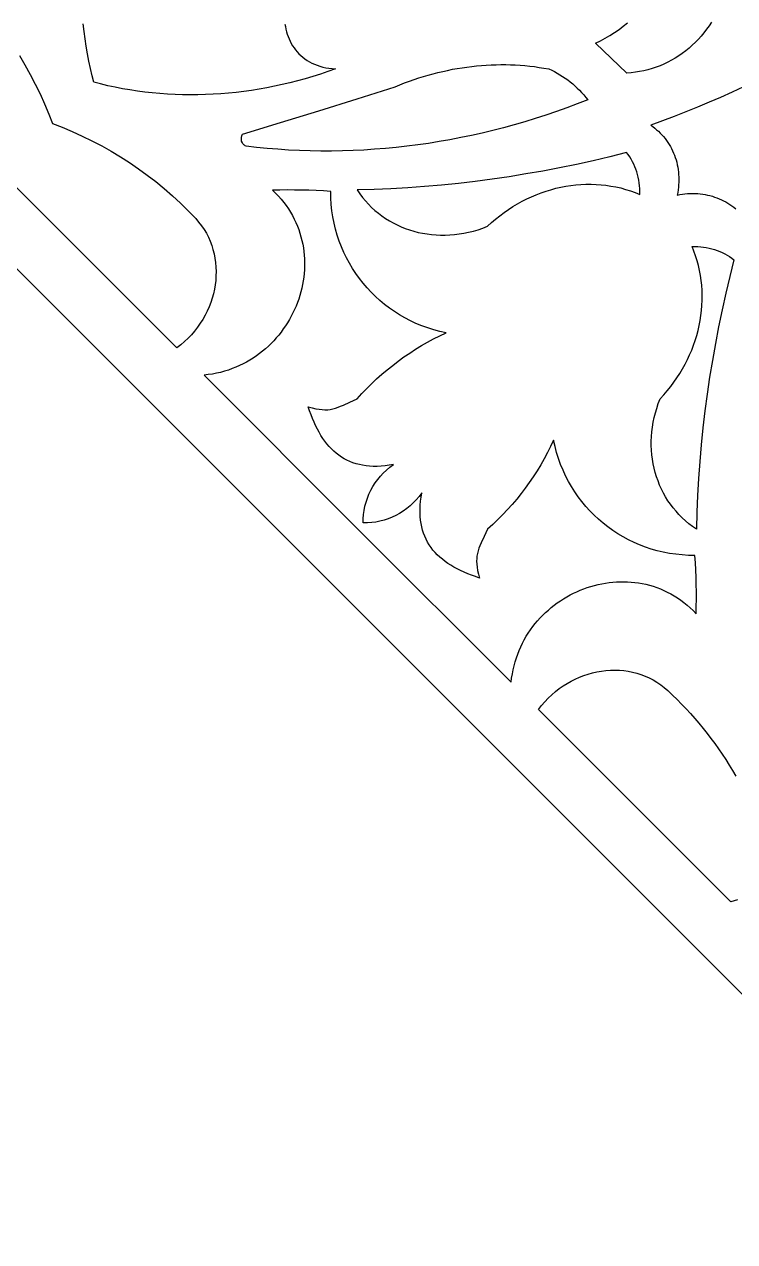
# Model space of a CAD drawing. Extents: x -3069 to -2029, y 258 to 1298.
# Drawn here: x -2296.3 to -2234.3, y 935.6 to 1041.8 of the extents above; entities that cross this region are included whole.
import ezdxf

# ---------------------------------------------------------------- set-up
doc = ezdxf.new("R2010")
doc.units = 0
doc.layers.add('LAYER_1', color=18, linetype='CONTINUOUS')
doc.layers.add('LAYER_2', color=174, linetype='CONTINUOUS')

msp = doc.modelspace()

# ---------------------------------------------------------------- linework, layer by layer
at = {"layer": 'LAYER_1'}
for points in [[(-2273.55, 1041.81), (-2273.51, 1041.59), (-2273.46, 1041.37), (-2273.41, 1041.15), (-2273.34, 1040.93), (-2273.27, 1040.72), (-2273.19, 1040.52), (-2273.09, 1040.32), (-2272.99, 1040.12), (-2272.88, 1039.93), (-2272.75, 1039.74), (-2272.62, 1039.56), (-2272.48, 1039.39), (-2272.33, 1039.23), (-2272.16, 1039.07), (-2271.99, 1038.92), (-2271.81, 1038.78), (-2271.62, 1038.65), (-2271.41, 1038.53), (-2271.2, 1038.41), (-2270.98, 1038.31), (-2270.75, 1038.22), (-2270.5, 1038.14), (-2270.25, 1038.07), (-2269.99, 1038.01), (-2269.71, 1037.96), (-2269.43, 1037.93), (-2269.14, 1037.91), (-2269.8, 1037.67), (-2270.46, 1037.45), (-2271.12, 1037.24), (-2271.78, 1037.05), (-2272.45, 1036.86), (-2273.11, 1036.69), (-2273.78, 1036.53), (-2274.45, 1036.39), (-2275.12, 1036.26), (-2275.79, 1036.14), (-2276.46, 1036.03), (-2277.13, 1035.94), (-2277.8, 1035.86), (-2278.46, 1035.79), (-2279.13, 1035.74), (-2279.8, 1035.69), (-2280.47, 1035.66), (-2281.14, 1035.65), (-2281.8, 1035.64), (-2282.47, 1035.65), (-2283.13, 1035.67), (-2283.79, 1035.71), (-2284.45, 1035.76), (-2285.11, 1035.82), (-2285.76, 1035.89), (-2286.41, 1035.97), (-2287.06, 1036.07), (-2287.71, 1036.18), (-2288.35, 1036.31), (-2289, 1036.44), (-2289.63, 1036.59), (-2290.21, 1036.74), (-2290.35, 1037.31), (-2290.5, 1037.95), (-2290.64, 1038.59), (-2290.76, 1039.23), (-2290.87, 1039.88), (-2290.97, 1040.53), (-2291.06, 1041.18), (-2291.13, 1041.84)], [(-2236.37, 1041.98), (-2236.57, 1041.66), (-2236.79, 1041.36), (-2237.02, 1041.06), (-2237.25, 1040.77), (-2237.5, 1040.49), (-2237.76, 1040.23), (-2238.03, 1039.97), (-2238.31, 1039.72), (-2238.6, 1039.49), (-2238.9, 1039.26), (-2239.2, 1039.05), (-2239.52, 1038.85), (-2239.84, 1038.67), (-2240.16, 1038.49), (-2240.5, 1038.33), (-2240.84, 1038.18), (-2241.19, 1038.05), (-2241.54, 1037.93), (-2241.9, 1037.83), (-2242.26, 1037.74), (-2242.62, 1037.67), (-2242.99, 1037.61), (-2243.37, 1037.57), (-2243.74, 1037.54), (-2246.47, 1040.14), (-2246.04, 1040.35), (-2245.62, 1040.58), (-2245.21, 1040.82), (-2244.81, 1041.07), (-2244.42, 1041.34), (-2244.05, 1041.63), (-2243.68, 1041.93)], [(-2296.7, 1039.06), (-2296.22, 1038.25), (-2295.75, 1037.42), (-2295.31, 1036.58), (-2294.9, 1035.72), (-2294.51, 1034.85), (-2294.14, 1033.97), (-2293.82, 1033.13), (-2292.98, 1032.81), (-2292.09, 1032.44), (-2291.22, 1032.05), (-2290.37, 1031.63), (-2289.52, 1031.19), (-2288.7, 1030.73), (-2287.89, 1030.24), (-2287.09, 1029.73), (-2286.31, 1029.2), (-2285.55, 1028.64), (-2284.8, 1028.07), (-2284.07, 1027.47), (-2283.36, 1026.84), (-2282.66, 1026.2), (-2281.99, 1025.54), (-2281.33, 1024.85), (-2281.07, 1024.55), (-2280.82, 1024.23), (-2280.6, 1023.91), (-2280.4, 1023.57), (-2280.22, 1023.22), (-2280.07, 1022.87), (-2279.93, 1022.51), (-2279.82, 1022.14), (-2279.72, 1021.77), (-2279.65, 1021.39), (-2279.59, 1021.01), (-2279.56, 1020.62), (-2279.55, 1020.23), (-2279.56, 1019.85), (-2279.58, 1019.46), (-2279.63, 1019.07), (-2279.7, 1018.68), (-2279.78, 1018.29), (-2279.89, 1017.91), (-2280.02, 1017.53), (-2280.16, 1017.15), (-2280.32, 1016.78), (-2280.51, 1016.42), (-2280.71, 1016.06), (-2280.93, 1015.72), (-2281.17, 1015.38), (-2281.42, 1015.04), (-2281.7, 1014.72), (-2281.99, 1014.42), (-2282.3, 1014.12), (-2282.63, 1013.84), (-2282.98, 1013.57), (-2298.18, 1028.77)], [(-2233.56, 1036.33), (-2234.55, 1035.87), (-2235.56, 1035.42), (-2236.56, 1034.99), (-2237.57, 1034.57), (-2238.59, 1034.15), (-2239.6, 1033.76), (-2240.63, 1033.37), (-2241.65, 1033), (-2241.48, 1032.87), (-2241.3, 1032.74), (-2241.14, 1032.6), (-2240.98, 1032.46), (-2240.83, 1032.31), (-2240.68, 1032.16), (-2240.54, 1032), (-2240.41, 1031.83), (-2240.28, 1031.67), (-2240.16, 1031.49), (-2240.05, 1031.31), (-2239.94, 1031.13), (-2239.84, 1030.95), (-2239.75, 1030.76), (-2239.66, 1030.56), (-2239.58, 1030.37), (-2239.51, 1030.17), (-2239.45, 1029.96), (-2239.39, 1029.76), (-2239.34, 1029.55), (-2239.3, 1029.34), (-2239.26, 1029.12), (-2239.24, 1028.91), (-2239.22, 1028.69), (-2239.21, 1028.47), (-2239.2, 1028.25), (-2239.2, 1028.03), (-2239.22, 1027.8), (-2239.24, 1027.58), (-2239.26, 1027.35), (-2239.3, 1027.13), (-2239.34, 1026.9), (-2239.12, 1026.94), (-2238.89, 1026.98), (-2238.67, 1027.01), (-2238.44, 1027.03), (-2238.22, 1027.04), (-2237.99, 1027.04), (-2237.77, 1027.04), (-2237.55, 1027.03), (-2237.34, 1027.01), (-2237.12, 1026.98), (-2236.91, 1026.94), (-2236.7, 1026.9), (-2236.49, 1026.85), (-2236.28, 1026.8), (-2236.08, 1026.73), (-2235.88, 1026.66), (-2235.68, 1026.58), (-2235.49, 1026.49), (-2235.3, 1026.4), (-2235.11, 1026.3), (-2234.93, 1026.2), (-2234.75, 1026.08), (-2234.58, 1025.96), (-2234.41, 1025.84), (-2234.24, 1025.7)], [(-2234.08, 965.44), (-2234.38, 965.34), (-2234.68, 965.27), (-2251.45, 982.04), (-2251.18, 982.38), (-2250.9, 982.71), (-2250.6, 983.02), (-2250.29, 983.32), (-2249.97, 983.59), (-2249.64, 983.85), (-2249.3, 984.09), (-2248.95, 984.31), (-2248.6, 984.51), (-2248.23, 984.69), (-2247.86, 984.85), (-2247.49, 985), (-2247.11, 985.12), (-2246.72, 985.23), (-2246.34, 985.32), (-2245.95, 985.39), (-2245.56, 985.43), (-2245.17, 985.46), (-2244.78, 985.47), (-2244.39, 985.46), (-2244.01, 985.42), (-2243.63, 985.37), (-2243.25, 985.3), (-2242.88, 985.2), (-2242.51, 985.09), (-2242.15, 984.95), (-2241.79, 984.79), (-2241.45, 984.61), (-2241.11, 984.41), (-2240.78, 984.19), (-2240.47, 983.95), (-2240.16, 983.68), (-2239.75, 983.29), (-2239.35, 982.9), (-2238.96, 982.5), (-2238.57, 982.09), (-2238.19, 981.68), (-2237.81, 981.25), (-2237.45, 980.83), (-2237.09, 980.39), (-2236.74, 979.95), (-2236.4, 979.51), (-2236.07, 979.06), (-2235.74, 978.6), (-2235.42, 978.13), (-2235.11, 977.66), (-2234.81, 977.19), (-2234.52, 976.71), (-2234.23, 976.22)]]:
    msp.add_lwpolyline(points, dxfattribs=at)
for points in [[(-2250.54, 1037.91), (-2250.29, 1037.79), (-2250.05, 1037.67), (-2249.81, 1037.53), (-2249.57, 1037.39), (-2249.34, 1037.25), (-2249.11, 1037.1), (-2248.89, 1036.94), (-2248.67, 1036.77), (-2248.46, 1036.6), (-2248.26, 1036.42), (-2248.06, 1036.23), (-2247.86, 1036.04), (-2247.68, 1035.84), (-2247.5, 1035.63), (-2247.32, 1035.42), (-2247.15, 1035.21), (-2248.06, 1034.85), (-2248.97, 1034.51), (-2249.88, 1034.19), (-2250.8, 1033.87), (-2251.72, 1033.58), (-2252.64, 1033.29), (-2253.57, 1033.03), (-2254.49, 1032.77), (-2255.42, 1032.53), (-2256.35, 1032.31), (-2257.29, 1032.1), (-2258.22, 1031.91), (-2259.16, 1031.73), (-2260.09, 1031.56), (-2261.03, 1031.41), (-2261.97, 1031.28), (-2262.91, 1031.16), (-2263.85, 1031.05), (-2264.79, 1030.96), (-2265.73, 1030.89), (-2266.67, 1030.83), (-2267.61, 1030.78), (-2268.54, 1030.75), (-2269.48, 1030.74), (-2270.42, 1030.74), (-2271.36, 1030.75), (-2272.29, 1030.78), (-2273.23, 1030.83), (-2274.16, 1030.89), (-2275.09, 1030.96), (-2276.02, 1031.05), (-2276.94, 1031.16), (-2277.01, 1031.2), (-2277.07, 1031.24), (-2277.13, 1031.29), (-2277.18, 1031.35), (-2277.22, 1031.41), (-2277.26, 1031.47), (-2277.32, 1031.61), (-2277.34, 1031.75), (-2277.34, 1031.91), (-2277.31, 1032.06), (-2277.29, 1032.14), (-2277.25, 1032.22), (-2273.92, 1033.23), (-2270.59, 1034.26), (-2267.26, 1035.3), (-2263.93, 1036.35), (-2263.52, 1036.52), (-2263.12, 1036.68), (-2262.7, 1036.83), (-2262.29, 1036.98), (-2261.88, 1037.12), (-2261.46, 1037.25), (-2261.05, 1037.37), (-2260.63, 1037.48), (-2260.21, 1037.59), (-2259.79, 1037.69), (-2259.37, 1037.78), (-2258.95, 1037.87), (-2258.53, 1037.94), (-2258.1, 1038.01), (-2257.68, 1038.07), (-2257.26, 1038.12), (-2256.84, 1038.17), (-2256.41, 1038.21), (-2255.99, 1038.24), (-2255.57, 1038.26), (-2255.14, 1038.27), (-2254.72, 1038.28), (-2254.3, 1038.28), (-2253.88, 1038.27), (-2253.46, 1038.25), (-2253.04, 1038.22), (-2252.62, 1038.19), (-2252.2, 1038.15), (-2251.79, 1038.1), (-2251.37, 1038.04), (-2250.96, 1037.98)], [(-2267.25, 1027.35), (-2267.03, 1027.02), (-2266.79, 1026.7), (-2266.53, 1026.39), (-2266.27, 1026.1), (-2265.99, 1025.83), (-2265.7, 1025.56), (-2265.4, 1025.32), (-2265.09, 1025.08), (-2264.77, 1024.86), (-2264.44, 1024.66), (-2264.11, 1024.47), (-2263.76, 1024.3), (-2263.41, 1024.14), (-2263.05, 1023.99), (-2262.68, 1023.86), (-2262.31, 1023.75), (-2261.93, 1023.65), (-2261.55, 1023.57), (-2261.16, 1023.51), (-2260.77, 1023.46), (-2260.37, 1023.43), (-2259.97, 1023.41), (-2259.57, 1023.41), (-2259.16, 1023.43), (-2258.75, 1023.46), (-2258.35, 1023.51), (-2257.94, 1023.58), (-2257.53, 1023.66), (-2257.12, 1023.76), (-2256.71, 1023.88), (-2256.3, 1024.02), (-2255.9, 1024.18), (-2255.55, 1024.5), (-2255.19, 1024.81), (-2254.82, 1025.1), (-2254.44, 1025.38), (-2254.06, 1025.65), (-2253.67, 1025.9), (-2253.27, 1026.14), (-2252.87, 1026.36), (-2252.46, 1026.57), (-2252.05, 1026.76), (-2251.63, 1026.93), (-2251.21, 1027.1), (-2250.78, 1027.24), (-2250.35, 1027.37), (-2249.92, 1027.49), (-2249.49, 1027.59), (-2249.05, 1027.67), (-2248.62, 1027.74), (-2248.18, 1027.79), (-2247.74, 1027.82), (-2247.3, 1027.84), (-2246.86, 1027.85), (-2246.42, 1027.83), (-2245.99, 1027.8), (-2245.56, 1027.76), (-2245.12, 1027.69), (-2244.69, 1027.61), (-2244.27, 1027.52), (-2243.85, 1027.4), (-2243.43, 1027.27), (-2243.02, 1027.13), (-2242.61, 1026.96), (-2242.6, 1027.21), (-2242.61, 1027.47), (-2242.62, 1027.72), (-2242.65, 1027.96), (-2242.69, 1028.21), (-2242.74, 1028.45), (-2242.8, 1028.69), (-2242.86, 1028.92), (-2242.94, 1029.15), (-2243.03, 1029.37), (-2243.13, 1029.6), (-2243.24, 1029.81), (-2243.35, 1030.02), (-2243.48, 1030.23), (-2243.62, 1030.43), (-2243.76, 1030.62), (-2245.22, 1030.25), (-2246.68, 1029.9), (-2248.14, 1029.58), (-2249.6, 1029.28), (-2251.07, 1028.99), (-2252.54, 1028.74), (-2254.01, 1028.5), (-2255.48, 1028.28), (-2256.95, 1028.09), (-2258.42, 1027.92), (-2259.89, 1027.77), (-2261.37, 1027.64), (-2262.84, 1027.53), (-2264.31, 1027.45), (-2265.78, 1027.39)], [(-2267.21, 997.8), (-2253.82, 984.41), (-2253.78, 984.78), (-2253.72, 985.15), (-2253.65, 985.5), (-2253.57, 985.85), (-2253.48, 986.2), (-2253.37, 986.54), (-2253.25, 986.87), (-2253.13, 987.19), (-2252.99, 987.51), (-2252.84, 987.82), (-2252.68, 988.12), (-2252.51, 988.42), (-2252.33, 988.7), (-2252.14, 988.98), (-2251.94, 989.26), (-2251.73, 989.52), (-2251.52, 989.78), (-2251.29, 990.02), (-2251.06, 990.26), (-2250.82, 990.49), (-2250.58, 990.71), (-2250.33, 990.93), (-2250.07, 991.13), (-2249.8, 991.33), (-2249.53, 991.52), (-2249.25, 991.69), (-2248.97, 991.86), (-2248.68, 992.02), (-2248.39, 992.17), (-2248.1, 992.31), (-2247.8, 992.44), (-2247.49, 992.56), (-2247.19, 992.67), (-2246.88, 992.77), (-2246.56, 992.85), (-2246.25, 992.93), (-2245.93, 993), (-2245.61, 993.06), (-2245.29, 993.11), (-2244.97, 993.14), (-2244.64, 993.17), (-2244.32, 993.18), (-2244, 993.18), (-2243.67, 993.17), (-2243.35, 993.15), (-2243.03, 993.12), (-2242.71, 993.07), (-2242.39, 993.02), (-2242.07, 992.95), (-2241.75, 992.87), (-2241.44, 992.78), (-2241.12, 992.67), (-2240.81, 992.55), (-2240.51, 992.42), (-2240.21, 992.28), (-2239.91, 992.12), (-2239.61, 991.95), (-2239.32, 991.77), (-2239.04, 991.57), (-2238.76, 991.37), (-2238.48, 991.14), (-2238.21, 990.91), (-2237.95, 990.66), (-2237.69, 990.39), (-2237.68, 991.03), (-2237.67, 991.66), (-2237.67, 992.3), (-2237.68, 992.93), (-2237.7, 993.56), (-2237.72, 994.2), (-2237.75, 994.83), (-2237.8, 995.46), (-2238.36, 995.47), (-2238.92, 995.51), (-2239.48, 995.57), (-2240.02, 995.65), (-2240.56, 995.76), (-2241.09, 995.88), (-2241.61, 996.03), (-2242.12, 996.2), (-2242.62, 996.39), (-2243.11, 996.61), (-2243.59, 996.84), (-2244.06, 997.09), (-2244.52, 997.36), (-2244.96, 997.65), (-2245.39, 997.96), (-2245.8, 998.28), (-2246.2, 998.62), (-2246.59, 998.98), (-2246.96, 999.36), (-2247.32, 999.75), (-2247.65, 1000.16), (-2247.97, 1000.58), (-2248.28, 1001.01), (-2248.56, 1001.47), (-2248.83, 1001.93), (-2249.08, 1002.41), (-2249.3, 1002.9), (-2249.51, 1003.4), (-2249.7, 1003.92), (-2249.86, 1004.45), (-2250, 1004.98), (-2250.12, 1005.53), (-2250.38, 1004.98), (-2250.66, 1004.44), (-2250.95, 1003.9), (-2251.25, 1003.37), (-2251.57, 1002.85), (-2251.89, 1002.34), (-2252.24, 1001.84), (-2252.59, 1001.35), (-2252.96, 1000.86), (-2253.34, 1000.39), (-2253.74, 999.92), (-2254.14, 999.47), (-2254.56, 999.03), (-2254.99, 998.59), (-2255.43, 998.17), (-2255.89, 997.76), (-2256.18, 997.11), (-2256.43, 996.57), (-2256.54, 996.32), (-2256.63, 996.09), (-2256.7, 995.87), (-2256.76, 995.64), (-2256.81, 995.42), (-2256.83, 995.2), (-2256.84, 994.96), (-2256.83, 994.71), (-2256.8, 994.45), (-2256.75, 994.16), (-2256.67, 993.84), (-2256.58, 993.5), (-2256.93, 993.62), (-2257.27, 993.74), (-2257.6, 993.87), (-2257.92, 994), (-2258.23, 994.15), (-2258.52, 994.29), (-2258.81, 994.45), (-2259.08, 994.61), (-2259.34, 994.78), (-2259.59, 994.95), (-2259.82, 995.14), (-2260.05, 995.33), (-2260.26, 995.52), (-2260.45, 995.73), (-2260.64, 995.94), (-2260.81, 996.17), (-2260.97, 996.4), (-2261.11, 996.63), (-2261.24, 996.88), (-2261.36, 997.14), (-2261.46, 997.4), (-2261.55, 997.67), (-2261.62, 997.96), (-2261.68, 998.25), (-2261.73, 998.55), (-2261.76, 998.86), (-2261.77, 999.18), (-2261.77, 999.51), (-2261.76, 999.85), (-2261.73, 1000.2), (-2261.68, 1000.56), (-2261.62, 1000.93), (-2261.85, 1000.62), (-2262.1, 1000.33), (-2262.36, 1000.05), (-2262.64, 999.79), (-2262.93, 999.55), (-2263.23, 999.33), (-2263.55, 999.13), (-2263.87, 998.95), (-2264.21, 998.8), (-2264.55, 998.66), (-2264.9, 998.54), (-2265.26, 998.45), (-2265.62, 998.37), (-2265.98, 998.33), (-2266.35, 998.3), (-2266.72, 998.3), (-2266.72, 998.67), (-2266.69, 999.03), (-2266.64, 999.4), (-2266.57, 999.76), (-2266.47, 1000.12), (-2266.36, 1000.47), (-2266.22, 1000.81), (-2266.06, 1001.15), (-2265.88, 1001.47), (-2265.68, 1001.79), (-2265.46, 1002.09), (-2265.22, 1002.38), (-2264.97, 1002.66), (-2264.69, 1002.92), (-2264.4, 1003.17), (-2264.08, 1003.4), (-2264.46, 1003.33), (-2264.82, 1003.29), (-2265.17, 1003.26), (-2265.51, 1003.24), (-2265.84, 1003.24), (-2266.16, 1003.26), (-2266.47, 1003.29), (-2266.77, 1003.33), (-2267.06, 1003.39), (-2267.34, 1003.47), (-2267.62, 1003.55), (-2267.88, 1003.66), (-2268.14, 1003.77), (-2268.38, 1003.9), (-2268.62, 1004.05), (-2268.85, 1004.21), (-2269.07, 1004.38), (-2269.29, 1004.56), (-2269.49, 1004.76), (-2269.69, 1004.97), (-2269.88, 1005.19), (-2270.06, 1005.43), (-2270.24, 1005.68), (-2270.41, 1005.94), (-2270.57, 1006.21), (-2270.72, 1006.49), (-2270.87, 1006.79), (-2271.01, 1007.1), (-2271.15, 1007.41), (-2271.27, 1007.74), (-2271.4, 1008.08), (-2271.51, 1008.44), (-2271.17, 1008.34), (-2270.86, 1008.27), (-2270.57, 1008.22), (-2270.3, 1008.19), (-2270.06, 1008.17), (-2269.82, 1008.18), (-2269.59, 1008.21), (-2269.37, 1008.25), (-2269.15, 1008.31), (-2268.92, 1008.39), (-2268.69, 1008.48), (-2268.45, 1008.58), (-2267.9, 1008.83), (-2267.26, 1009.13), (-2266.85, 1009.58), (-2266.42, 1010.02), (-2265.99, 1010.45), (-2265.55, 1010.87), (-2265.09, 1011.28), (-2264.63, 1011.67), (-2264.15, 1012.05), (-2263.67, 1012.42), (-2263.17, 1012.78), (-2262.67, 1013.12), (-2262.16, 1013.45), (-2261.64, 1013.77), (-2261.11, 1014.07), (-2260.58, 1014.36), (-2260.03, 1014.63), (-2259.48, 1014.89), (-2260.03, 1015.01), (-2260.57, 1015.15), (-2261.1, 1015.32), (-2261.61, 1015.51), (-2262.12, 1015.71), (-2262.61, 1015.94), (-2263.09, 1016.19), (-2263.55, 1016.45), (-2264, 1016.74), (-2264.44, 1017.04), (-2264.86, 1017.36), (-2265.27, 1017.7), (-2265.66, 1018.06), (-2266.03, 1018.43), (-2266.39, 1018.81), (-2266.74, 1019.21), (-2267.06, 1019.63), (-2267.37, 1020.06), (-2267.66, 1020.5), (-2267.93, 1020.96), (-2268.18, 1021.42), (-2268.41, 1021.9), (-2268.62, 1022.39), (-2268.81, 1022.89), (-2268.98, 1023.41), (-2269.13, 1023.93), (-2269.26, 1024.46), (-2269.37, 1024.99), (-2269.45, 1025.54), (-2269.51, 1026.09), (-2269.54, 1026.65), (-2269.56, 1027.22), (-2270.19, 1027.26), (-2270.82, 1027.29), (-2271.45, 1027.32), (-2272.09, 1027.34), (-2272.72, 1027.34), (-2273.35, 1027.35), (-2273.99, 1027.34), (-2274.62, 1027.32), (-2274.36, 1027.07), (-2274.11, 1026.8), (-2273.87, 1026.53), (-2273.65, 1026.26), (-2273.44, 1025.98), (-2273.25, 1025.69), (-2273.06, 1025.4), (-2272.89, 1025.11), (-2272.74, 1024.81), (-2272.59, 1024.51), (-2272.46, 1024.2), (-2272.35, 1023.89), (-2272.24, 1023.58), (-2272.15, 1023.27), (-2272.07, 1022.95), (-2272, 1022.63), (-2271.94, 1022.31), (-2271.9, 1021.99), (-2271.87, 1021.67), (-2271.84, 1021.34), (-2271.84, 1021.02), (-2271.84, 1020.69), (-2271.85, 1020.37), (-2271.87, 1020.05), (-2271.91, 1019.73), (-2271.96, 1019.41), (-2272.01, 1019.09), (-2272.08, 1018.77), (-2272.16, 1018.45), (-2272.25, 1018.14), (-2272.35, 1017.83), (-2272.46, 1017.52), (-2272.58, 1017.22), (-2272.71, 1016.92), (-2272.85, 1016.62), (-2273, 1016.33), (-2273.16, 1016.05), (-2273.32, 1015.76), (-2273.5, 1015.49), (-2273.69, 1015.22), (-2273.88, 1014.95), (-2274.09, 1014.69), (-2274.3, 1014.44), (-2274.52, 1014.19), (-2274.75, 1013.95), (-2274.99, 1013.72), (-2275.24, 1013.5), (-2275.5, 1013.28), (-2275.76, 1013.08), (-2276.03, 1012.88), (-2276.31, 1012.69), (-2276.6, 1012.51), (-2276.89, 1012.34), (-2277.2, 1012.18), (-2277.51, 1012.03), (-2277.82, 1011.89), (-2278.15, 1011.76), (-2278.48, 1011.64), (-2278.82, 1011.54), (-2279.16, 1011.44), (-2279.51, 1011.36), (-2279.87, 1011.29), (-2280.23, 1011.24), (-2280.6, 1011.19)], [(-2237.67, 997.76), (-2238, 997.99), (-2238.32, 998.23), (-2238.62, 998.48), (-2238.91, 998.75), (-2239.19, 999.03), (-2239.45, 999.32), (-2239.7, 999.62), (-2239.93, 999.93), (-2240.15, 1000.24), (-2240.36, 1000.57), (-2240.55, 1000.91), (-2240.72, 1001.25), (-2240.88, 1001.61), (-2241.02, 1001.97), (-2241.15, 1002.33), (-2241.26, 1002.71), (-2241.36, 1003.09), (-2241.44, 1003.47), (-2241.51, 1003.86), (-2241.56, 1004.25), (-2241.59, 1004.65), (-2241.61, 1005.05), (-2241.61, 1005.45), (-2241.59, 1005.85), (-2241.56, 1006.26), (-2241.51, 1006.67), (-2241.44, 1007.08), (-2241.35, 1007.49), (-2241.25, 1007.9), (-2241.13, 1008.3), (-2241, 1008.71), (-2240.84, 1009.12), (-2240.52, 1009.47), (-2240.21, 1009.83), (-2239.91, 1010.2), (-2239.63, 1010.57), (-2239.37, 1010.96), (-2239.11, 1011.35), (-2238.88, 1011.74), (-2238.66, 1012.14), (-2238.45, 1012.55), (-2238.26, 1012.97), (-2238.08, 1013.38), (-2237.92, 1013.81), (-2237.77, 1014.23), (-2237.64, 1014.66), (-2237.53, 1015.09), (-2237.43, 1015.53), (-2237.35, 1015.96), (-2237.28, 1016.4), (-2237.23, 1016.84), (-2237.19, 1017.28), (-2237.17, 1017.72), (-2237.17, 1018.15), (-2237.18, 1018.59), (-2237.21, 1019.03), (-2237.26, 1019.46), (-2237.32, 1019.89), (-2237.4, 1020.32), (-2237.5, 1020.75), (-2237.61, 1021.17), (-2237.74, 1021.59), (-2237.89, 1022), (-2238.05, 1022.41), (-2237.8, 1022.41), (-2237.55, 1022.41), (-2237.3, 1022.39), (-2237.05, 1022.36), (-2236.81, 1022.33), (-2236.57, 1022.28), (-2236.33, 1022.22), (-2236.1, 1022.15), (-2235.87, 1022.07), (-2235.64, 1021.99), (-2235.42, 1021.89), (-2235.2, 1021.78), (-2234.99, 1021.66), (-2234.79, 1021.54), (-2234.59, 1021.4), (-2234.4, 1021.25), (-2234.76, 1019.8), (-2235.11, 1018.34), (-2235.44, 1016.88), (-2235.74, 1015.41), (-2236.02, 1013.95), (-2236.28, 1012.48), (-2236.52, 1011.01), (-2236.73, 1009.54), (-2236.93, 1008.07), (-2237.1, 1006.6), (-2237.25, 1005.12), (-2237.38, 1003.65), (-2237.48, 1002.18), (-2237.57, 1000.7), (-2237.63, 999.23)]]:
    msp.add_lwpolyline(points, close=True, dxfattribs=at)
at = {"layer": 'LAYER_2'}
msp.add_lwpolyline([(-2404.22, 427.75), (-2199.19, 632.78), (-2199.19, 922.73), (-2404.22, 1127.75), (-2694.17, 1127.75), (-2899.19, 922.73), (-2899.19, 632.78), (-2694.17, 427.75)], close=True, dxfattribs=at)

doc.saveas('drawing.dxf')
